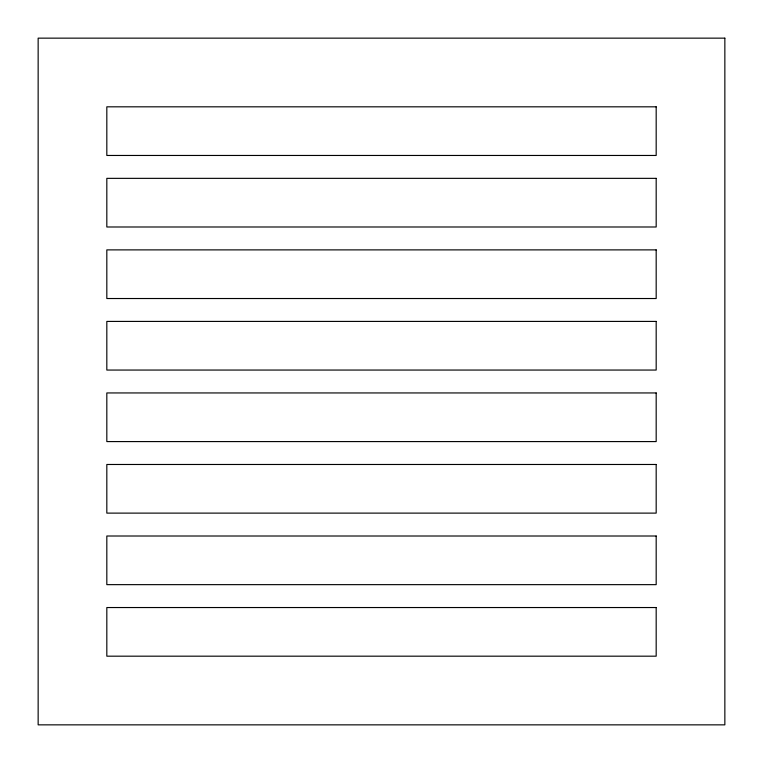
<?xml version="1.0" encoding="UTF-8"?>
<svg xmlns="http://www.w3.org/2000/svg" width="763" height="763" viewBox="0 0 763 763"><rect width="100%" height="100%" fill="white"/><g stroke="black" fill="none" stroke-linecap="round" stroke-linejoin="round"><path stroke-width="1.14" d="M724.85 38.15L38.15 38.15L38.15 724.85L724.85 724.85L724.85 38.15M656.18 106.82L106.82 106.82L106.82 155.461L656.18 155.461L656.18 106.82M656.18 178.351L106.82 178.351L106.82 226.993L656.18 226.993L656.18 178.351M656.18 249.882L106.82 249.882L106.82 298.524L656.18 298.524L656.18 249.882M656.18 321.414L106.82 321.414L106.82 370.055L656.18 370.055L656.18 321.414M656.18 392.945L106.82 392.945L106.82 441.586L656.18 441.586L656.18 392.945M656.18 464.476L106.82 464.476L106.82 513.117L656.18 513.117L656.18 464.476M656.18 536.007L106.82 536.007L106.82 584.649L656.18 584.649L656.18 536.007M656.18 607.539L106.82 607.539L106.82 656.18L656.18 656.18L656.18 607.539"/></g></svg>
